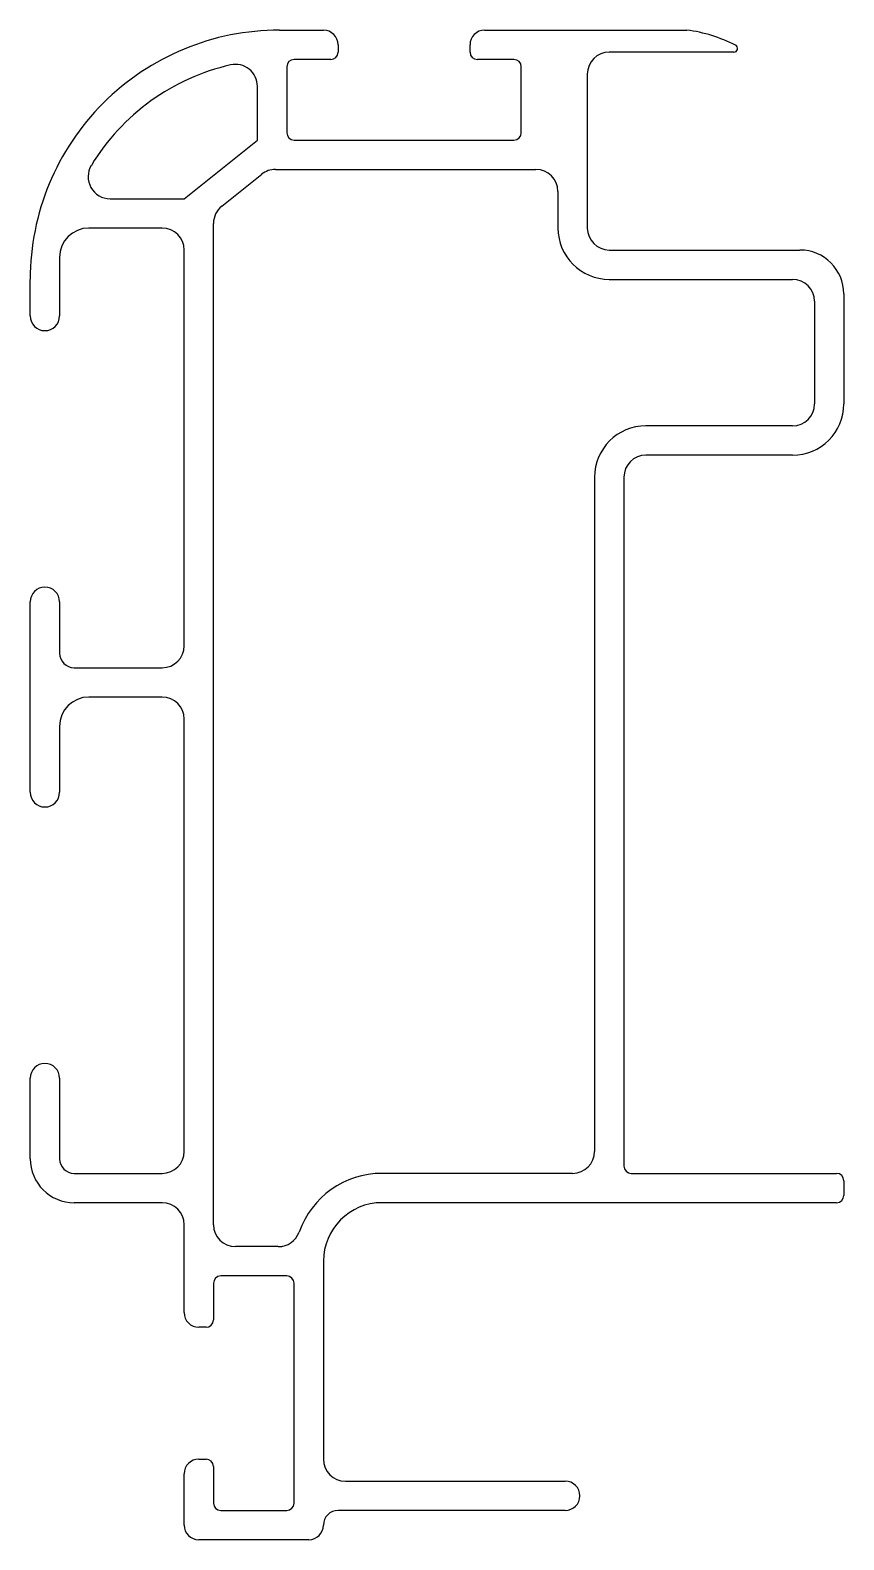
# Model space of a CAD drawing. Extents: x 2196 to 2307, y 1439 to 1645.
import ezdxf

# ---------------------------------------------------------------- set-up
doc = ezdxf.new("R2010")
doc.units = 0
doc.layers.get('0').update_dxf_attribs({"linetype": 'CONTINUOUS'})

msp = doc.modelspace()

# ---------------------------------------------------------------- linework, layer by layer
for p, q in [((2230.44, 1644.56), (2236.44, 1644.56)), ((2258.44, 1644.56), (2286.03, 1644.56)), ((2238.44, 1642.56), (2238.44, 1641.56)), ((2256.44, 1641.56), (2256.44, 1642.56)), ((2237.44, 1640.56), (2232.44, 1640.56)), ((2262.44, 1640.56), (2257.44, 1640.56)), ((2292.44, 1641.56), (2275.44, 1641.56)), ((2231.44, 1639.56), (2231.44, 1630.56)), ((2263.44, 1630.56), (2263.44, 1639.56)), ((2272.44, 1638.56), (2272.44, 1617.56)), ((2227.44, 1629.56), (2227.44, 1636.89)), ((2217.44, 1621.56), (2227.44, 1629.56)), ((2232.44, 1629.56), (2262.44, 1629.56)), ((2229.89, 1625.56), (2265.44, 1625.56)), ((2222.56, 1620.54), (2228.02, 1624.9)), ((2207.34, 1621.56), (2217.44, 1621.56)), ((2268.44, 1622.56), (2268.44, 1617.56)), ((2214.44, 1617.56), (2204.44, 1617.56)), ((2221.44, 1481.56), (2221.44, 1618.19)), ((2200.44, 1613.56), (2200.44, 1605.56)), ((2217.44, 1560.56), (2217.44, 1614.56)), ((2275.44, 1614.56), (2301.44, 1614.56)), ((2196.44, 1605.56), (2196.44, 1610.56)), ((2275.44, 1610.56), (2300.44, 1610.56)), ((2303.44, 1607.56), (2303.44, 1593.56)), ((2307.44, 1608.56), (2307.44, 1593.56)), ((2300.44, 1590.56), (2280.44, 1590.56)), ((2300.44, 1586.56), (2280.44, 1586.56)), ((2273.44, 1583.56), (2273.44, 1491.56)), ((2277.44, 1583.56), (2277.44, 1489.56)), ((2196.44, 1540.56), (2196.44, 1566.56)), ((2200.44, 1566.56), (2200.44, 1559.56)), ((2202.44, 1557.56), (2214.44, 1557.56)), ((2214.44, 1553.56), (2204.44, 1553.56)), ((2200.44, 1549.56), (2200.44, 1540.56)), ((2217.44, 1491.56), (2217.44, 1550.56)), ((2196.44, 1490.56), (2196.44, 1501.56)), ((2200.44, 1501.56), (2200.44, 1490.56)), ((2202.44, 1488.56), (2214.44, 1488.56)), ((2270.44, 1488.56), (2244.44, 1488.56)), ((2278.44, 1488.56), (2306.44, 1488.56)), ((2307.44, 1487.56), (2307.44, 1485.56)), ((2214.44, 1484.56), (2202.44, 1484.56)), ((2306.44, 1484.56), (2244.44, 1484.56)), ((2217.44, 1469.56), (2217.44, 1481.56)), ((2230.29, 1478.56), (2224.44, 1478.56)), ((2236.44, 1476.56), (2236.44, 1449.56)), ((2221.44, 1473.56), (2221.44, 1468.56)), ((2231.44, 1474.56), (2222.44, 1474.56)), ((2232.44, 1443.56), (2232.44, 1473.56)), ((2220.44, 1467.56), (2219.44, 1467.56)), ((2219.44, 1449.56), (2220.44, 1449.56)), ((2221.44, 1448.56), (2221.44, 1443.56)), ((2217.44, 1440.56), (2217.44, 1447.56)), ((2239.44, 1446.56), (2269.44, 1446.56)), ((2222.44, 1442.56), (2231.44, 1442.56)), ((2269.44, 1442.56), (2238.44, 1442.56)), ((2234.44, 1438.56), (2219.44, 1438.56))]:
    msp.add_line(p, q)
for centre, radius, start, end in [((2230.42, 1610.58), 33.98, 89.9694, 180.0306), ((2236.44, 1642.56), 2, 0, 90), ((2258.44, 1642.56), 2, 90, 180), ((2283.61, 1625.01), 19.7, 62.6325, 82.9441), ((2292.44, 1642.06), 0.5, 270, 62.8222), ((2230.42, 1610.58), 29.98, 102.8089, 148.7888), ((2224.44, 1636.89), 3, 0, 102.8089), ((2232.44, 1639.56), 1, 90, 180), ((2237.44, 1641.56), 1, 270, 0), ((2257.44, 1641.56), 1, 180, 270), ((2262.44, 1639.56), 1, 0, 90), ((2275.44, 1638.56), 3, 90, 180), ((2232.44, 1630.56), 1, 180, 270), ((2262.44, 1630.56), 1, 270, 0), ((2207.34, 1624.56), 3, 148.7888, 270), ((2229.89, 1622.56), 3, 90, 128.6598), ((2265.44, 1622.56), 3, 360, 90), ((2224.44, 1618.19), 3, 128.6598, 180), ((2204.44, 1613.56), 4, 90, 180), ((2214.44, 1614.56), 3, 0, 90), ((2275.44, 1617.56), 7, 180, 270), ((2275.44, 1617.56), 3, 180, 270), ((2301.44, 1608.56), 6, 0, 90), ((2300.44, 1607.56), 3, 0, 90), ((2198.44, 1605.56), 2, 180, 0), ((2300.44, 1593.56), 3, 270, 0), ((2300.44, 1593.56), 7, 270, 0), ((2280.44, 1583.56), 7, 90, 180), ((2280.44, 1583.56), 3, 90, 180), ((2198.44, 1566.56), 2, 0, 180), ((2202.44, 1559.56), 2, 180, 270), ((2214.44, 1560.56), 3, 270, 0), ((2204.44, 1549.56), 4, 90, 180), ((2214.44, 1550.56), 3, 0, 90), ((2198.44, 1540.56), 2, 180, 0), ((2198.44, 1501.56), 2, 0, 180), ((2214.44, 1491.56), 3, 270, 0), ((2270.44, 1491.56), 3, 270, 0), ((2202.44, 1490.56), 6, 180, 270), ((2202.44, 1490.56), 2, 180, 270), ((2278.44, 1489.56), 1, 180, 270), ((2244.44, 1476.56), 12, 90, 160.5288), ((2306.44, 1487.56), 1, 0, 90), ((2306.44, 1485.56), 1, 270, 0), ((2214.44, 1481.56), 3, 0, 90), ((2244.44, 1476.56), 8, 90, 180), ((2224.44, 1481.56), 3, 180, 270), ((2230.29, 1481.56), 3, 270, 340.5288), ((2222.44, 1473.56), 1, 90, 180), ((2231.44, 1473.56), 1, 0, 90), ((2219.44, 1469.56), 2, 180, 270), ((2220.44, 1468.56), 1, 270, 0), ((2219.44, 1447.56), 2, 90, 180), ((2220.44, 1448.56), 1, 0, 90), ((2239.44, 1449.56), 3, 180, 270), ((2269.44, 1444.56), 2, 270, 90), ((2222.44, 1443.56), 1, 180, 270), ((2231.44, 1443.56), 1, 270, 0), ((2238.44, 1440.56), 2, 90, 180), ((2219.44, 1440.56), 2, 180, 270), ((2234.44, 1440.56), 2, 270, 0)]:
    msp.add_arc(centre, radius, start, end)

doc.saveas('drawing.dxf')
